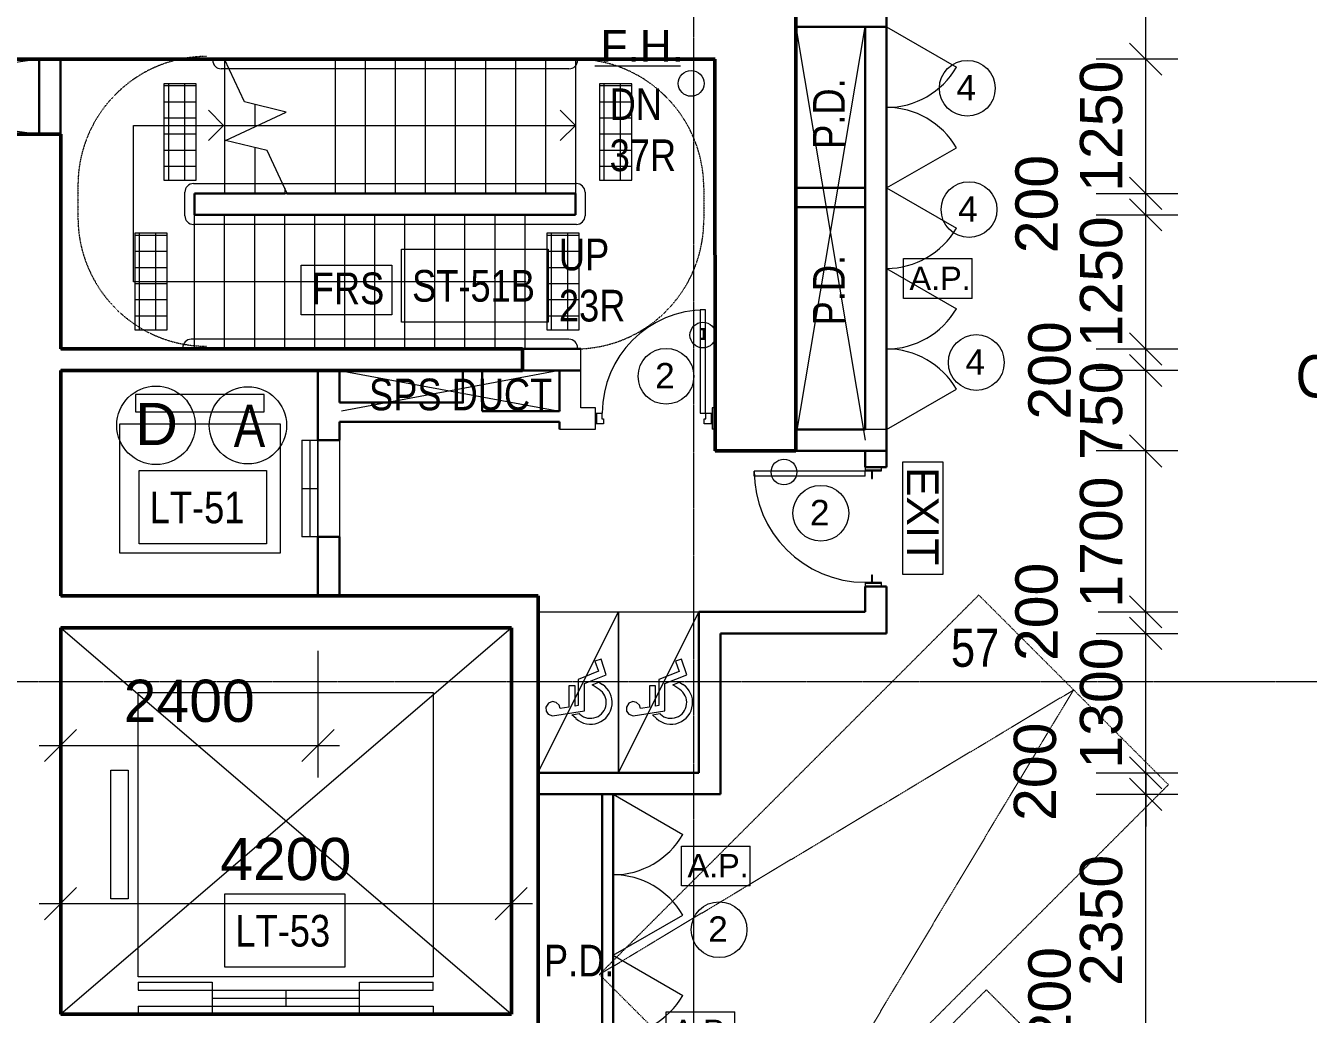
# Model space of a CAD drawing. Header units: millimetres. Extents: x -1578195 to 622687, y -255792 to 391308.
# Drawn here: x 74127 to 86082, y 171356 to 180568 of the extents above; entities that cross this region are included whole.
import ezdxf

# ---------------------------------------------------------------- set-up
doc = ezdxf.new("R2010")
doc.units = ezdxf.units.MM
for name, pattern in [('Dash', [6, 3, -3]), ('Grid Line', [21, 12, -3, 3, -3]), ('Hidden', [2.25, 1, -1.25]), ('Overhead', [1.8, 1.2, -0.6])]:
    doc.linetypes.add(name, pattern=pattern)
for name, color, linetype, lineweight in [('0-1', 7, 'Continuous', 5), ('0-2', 7, 'Continuous', 18), ('A-200-M_WALL_INT', 2, 'Continuous', 9), ('A-325-M_DOOR', 31, 'Continuous', 5), ('A-ANNO-DIMS', 7, 'Continuous', 9), ('A-ANNO-NOTE', 7, 'Continuous', 5), ('A-ANNO-NOTE-1', 7, 'Continuous', 20), ('A-DETL', 102, 'Continuous', 5), ('A-DETL-4', 102, 'Hidden', 5), ('A-DETL-GENF', 7, 'Continuous', 5), ('A-DOOR', 7, 'Continuous', 5), ('A-DOOR-FRAM', 7, 'Continuous', 5), ('A-WALL-4', 7, 'Continuous', 35), ('C-PRKG-1', 7, 'Dash', 5), ('G-ANNO-TEXT', 7, 'Continuous', 5), ('I-WALL-5', 7, 'Continuous', 30), ('I-WALL-6', 7, 'Continuous', 18), ('OAP280_W', 210, 'Continuous', 50), ('Q-SPCQ', 7, 'Continuous', 5), ('S-GRID-1', 7, 'Grid Line', 5), ('S-STRS', 7, 'Continuous', 5), ('S-STRS-2', 7, 'Overhead', 5), ('S-STRS-MBND', 7, 'Continuous', 5)]:
    doc.layers.add(name, color=color, linetype=linetype, lineweight=lineweight)
doc.styles.add('Arial', font='arial.ttf', dxfattribs={"height": 393.413174})
doc.styles.add('Arial Narrow', font='ARIALN.TTF', dxfattribs={"height": 353.981763})
doc.styles.add('Arial Narrow_1', font='ARIALN.TTF', dxfattribs={"height": 294.984802})
doc.styles.add('Arial_1', font='arial.ttf', dxfattribs={"height": 1.475299})
doc.styles.add('Arial_2', font='arial.ttf', dxfattribs={"height": 1.967066})
doc.styles.add('Arial_5', font='arial.ttf', dxfattribs={"height": 1.081886})
doc.styles.add('Arial_7', font='arial.ttf', dxfattribs={"width": 0.9, "height": 393.413174})
doc.styles.add('Arial_8', font='arial.ttf', dxfattribs={"width": 0.8, "height": 1.967066})
doc.styles.add('Arial_9', font='arial.ttf', dxfattribs={"height": 1.18024})

# ---------------------------------------------------------------- blocks, each defined once
blk = doc.blocks.new('ARC_ANN_EXIT - ARC_ANN_EXIT-878429-B1_F PLAN _2 OF 2_')
at = {"layer": 'A-ANNO-NOTE'}
for p, q in [((-2.124, 0), (-2.124, 1.862)), ((-2.124, 1.862), (3.134, 1.862)), ((3.134, 1.862), (3.134, 0)), ((3.134, 0), (-2.124, 0))]:
    blk.add_line(p, q, dxfattribs=at)
at = {"layer": 'A-ANNO-NOTE', "insert": (0.406, 1.662), "char_height": 1.4753, "width": 5.454, "attachment_point": 2, "line_spacing_factor": 0.938532, "style": 'Arial_1'}
blk.add_mtext('EXIT', dxfattribs=at)
blk = doc.blocks.new('ARC_ANN_ACCESS PANEL - AP-910189-B1_F PLAN _2 OF 2_')
at = {"layer": 'A-ANNO-NOTE'}
for p, q in [((-1.593, -0.916), (-1.593, 0.946)), ((-1.593, 0.946), (1.606, 0.946)), ((1.606, -0.916), (1.606, 0.946)), ((1.606, -0.916), (-1.593, -0.916))]:
    blk.add_line(p, q, dxfattribs=at)
at = {"layer": 'A-ANNO-NOTE', "insert": (0.12, 0.57), "char_height": 1.0819, "width": 3.40549, "attachment_point": 2, "line_spacing_factor": 0.938532, "style": 'Arial_5'}
blk.add_mtext('A.P.', dxfattribs=at)
blk = doc.blocks.new('ARC_ANN_SYMB_LIFT_FRS - FRS-LIFT-5376037-B1_F PLAN _2 OF 2_')
at = {"layer": 'A-ANNO-NOTE'}
blk.add_circle((0, 0), 1.8, dxfattribs=at)
at = {"layer": 'A-ANNO-NOTE', "insert": (0.07, 0.958), "char_height": 1.967, "width": 1.728, "attachment_point": 2, "line_spacing_factor": 0.938532, "style": 'Arial_8'}
blk.add_mtext('A', dxfattribs=at)
blk = doc.blocks.new('ARC_ANN_FIRE-RATING_four_ - none-909737-B1_F PLAN _2 OF 2_')
at = {"layer": 'A-ANNO-NOTE'}
blk.add_circle((0, 0), 1.3, dxfattribs=at)
at = {"layer": 'A-ANNO-NOTE', "insert": (-0.05, 0.62), "char_height": 1.18, "width": 1.0944, "attachment_point": 2, "line_spacing_factor": 0.938532, "style": 'Arial_9'}
blk.add_mtext('4', dxfattribs=at)
blk = doc.blocks.new('ARC_ANN_FIRE-RATING_two_ - top right-911182-B1_F PLAN _2 OF 2_')
at = {"layer": 'A-ANNO-NOTE'}
for centre, radius in [((1.718, 1.92), 0.6), ((0, 0), 1.3)]:
    blk.add_circle(centre, radius, dxfattribs=at)
at = {"layer": 'A-ANNO-NOTE', "insert": (-0.05, 0.62), "char_height": 1.18, "width": 1.0944, "attachment_point": 2, "line_spacing_factor": 0.938532, "style": 'Arial_9'}
blk.add_mtext('2', dxfattribs=at)
blk = doc.blocks.new('ARC_ANN_FIRE-RATING_two_ - top left-911400-B1_F PLAN _2 OF 2_')
at = {"layer": 'A-ANNO-NOTE'}
for centre, radius in [((-1.718, 1.92), 0.6), ((0, 0), 1.3)]:
    blk.add_circle(centre, radius, dxfattribs=at)
at = {"layer": 'A-ANNO-NOTE', "insert": (-0.05, 0.62), "char_height": 1.18, "width": 1.0944, "attachment_point": 2, "line_spacing_factor": 0.938532, "style": 'Arial_9'}
blk.add_mtext('2', dxfattribs=at)
blk = doc.blocks.new('ARC_ANN_FE_FIRE HYDRANT - 4-5415367-B1_F PLAN _2 OF 2_')
at = {"layer": 'A-ANNO-NOTE'}
blk.add_circle((2.685, -0.821), 0.6, dxfattribs=at)
at = {"layer": 'A-ANNO-NOTE-1'}
blk.add_line((-1.804, 0), (2.187, 0), dxfattribs=at)
at = {"layer": 'A-ANNO-NOTE', "insert": (0.406, 1.662), "char_height": 1.4753, "width": 4.626, "attachment_point": 2, "line_spacing_factor": 0.938532, "style": 'Arial_1'}
blk.add_mtext('F.H.', dxfattribs=at)
blk = doc.blocks.new('ARC_ANN_DISABLED LIFT - DISABLED LIFT-950566-B1_F PLAN _2 OF 2_')
at = {"layer": 'A-ANNO-NOTE'}
blk.add_circle((0, 0), 1.832, dxfattribs=at)
at = {"layer": 'A-ANNO-NOTE', "insert": (0.028, 1.047), "char_height": 1.967, "width": 2.352, "attachment_point": 2, "line_spacing_factor": 0.938532, "style": 'Arial_2'}
blk.add_mtext('D', dxfattribs=at)
blk = doc.blocks.new('ARC_SYMB_REFUSE - ARC_SYMB_REFUSE B-25762391-B1_F PLAN _2 OF 2_')
at = {"layer": 'A-DETL-GENF'}
for p, q in [((-750, 750), (750, 0)), ((750, 750), (750, 0)), ((-203, 654), (-219, 613)), ((-219, 613), (-173, 317)), ((-176, 673), (-203, 654)), ((-137, 676), (-176, 673)), ((-102, 653), (-137, 676)), ((-86, 615), (-102, 653)), ((-93, 581), (-86, 615)), ((-150, 544), (-120, 553)), ((-137, 461), (-150, 544)), ((-120, 553), (-93, 581)), ((-245, 395), (-210, 433)), ((-210, 433), (-198, 365)), ((-198, 365), (-204, 359)), ((60, 461), (-137, 461)), ((-128, 404), (60, 404)), ((-123, 374), (-128, 404)), ((119, 374), (-123, 374)), ((60, 404), (60, 461)), ((196, 185), (119, 374)), ((-173, 317), (82, 317)), ((28, 179), (71, 243)), ((71, 243), (95, 182)), ((82, 317), (164, 113)), ((95, 182), (73, 149)), ((164, 113), (309, 162)), ((291, 219), (196, 185)), ((309, 162), (291, 219)), ((-750, 0), (750, -750)), ((-750, 0), (750, 0)), ((750, 0), (-750, 0)), ((-203, -96), (-219, -137)), ((-176, -77), (-203, -96)), ((-137, -74), (-176, -77)), ((-102, -97), (-137, -74)), ((-86, -135), (-102, -97)), ((750, 0), (750, -750)), ((-219, -137), (-173, -433)), ((-150, -206), (-120, -197)), ((-137, -289), (-150, -206)), ((-120, -197), (-93, -169)), ((-93, -169), (-86, -135)), ((-245, -355), (-210, -317)), ((-210, -317), (-198, -385)), ((60, -289), (-137, -289)), ((-128, -346), (60, -346)), ((-123, -376), (-128, -346)), ((60, -346), (60, -289)), ((-198, -385), (-204, -391)), ((-173, -433), (82, -433)), ((119, -376), (-123, -376)), ((82, -433), (164, -637)), ((196, -565), (119, -376)), ((28, -571), (71, -507)), ((71, -507), (95, -568)), ((95, -568), (73, -601)), ((164, -637), (309, -588)), ((291, -531), (196, -565)), ((309, -588), (291, -531))]:
    blk.add_line(p, q, dxfattribs=at)
for centre, radius in [((-95, 260), 202), ((-95, 260), 147), ((-95, -490), 202), ((-95, -490), 147)]:
    blk.add_arc(centre, radius, 137.8468, 326.5012, dxfattribs=at)
blk = doc.blocks.new('ARC_DOR_INT_ELEVATOR - 900 x 2500-V87-B1_F PLAN _2 OF 2_')
at = {"layer": 'A-DOOR'}
for p, q in [((-450, 100), (450, 100)), ((-450, -100), (450, -100))]:
    blk.add_line(p, q, dxfattribs=at)
blk = doc.blocks.new('ARC_DOOR_M40_SINGLE_METAL - 900x2100mm-29504179-B1_F PLAN _2 OF 2_')
at = {"layer": 'A-DOOR'}
for p, q in [((473, 1134), (517, 1134)), ((473, 100), (473, 1134)), ((517, 100), (517, 1134)), ((473, 100), (517, 100))]:
    blk.add_line(p, q, dxfattribs=at)
at = {"layer": 'A-DOOR-FRAM'}
for p, q in [((-520, 100), (-557, 100)), ((-527, -52), (-527, 100)), ((-520, 40), (-520, 100)), ((-450, 40), (-520, 40)), ((-520, -52), (-520, 33)), ((-520, 33), (-450, 33)), ((-450, 33), (-450, 40)), ((520, 40), (450, 40)), ((450, 40), (450, 33)), ((450, 33), (520, 33)), ((557, 100), (520, 100)), ((520, 100), (520, 40)), ((520, 33), (520, -52)), ((527, -52), (527, 100)), ((-557, -52), (-520, -52)), ((520, -52), (557, -52))]:
    blk.add_line(p, q, dxfattribs=at)
blk.add_arc((517, 100), 1034, 90, 180, dxfattribs=at)
blk = doc.blocks.new('ARC_LIFT_4 PANEL_CENTER - LT-53 - 2750 x 2650mm-30658037-B1_F PLAN _2 OF 2_')
at = {"layer": 'Q-SPCQ'}
for p, q in [((-1375, 350), (-1375, 3000)), ((-1375, 3000), (1375, 3000)), ((1375, 3000), (1375, 350)), ((-1630, 1075), (-1630, 2275)), ((-1630, 2275), (-1470, 2275)), ((-1470, 2275), (-1470, 1075)), ((-1470, 1075), (-1630, 1075)), ((1375, 350), (-1375, 350)), ((-1375, 300), (-1375, 225)), ((-1375, 300), (-687.5, 300)), ((-687.5, 300), (-687.5, 0)), ((687.5, 0), (687.5, 300)), ((687.5, 300), (1375, 300)), ((1375, 225), (1375, 300)), ((-1375, 225), (1375, 225)), ((-687.5, 150), (687.5, 150)), ((0, 225), (0, 75)), ((-1375, 75), (-1375, 0)), ((-1375, 75), (1375, 75)), ((1375, 75), (1375, 0))]:
    blk.add_line(p, q, dxfattribs=at)
blk = doc.blocks.new('ARC_LIFT_2 PANEL_CENTER - LT-51 - 1200 x 1500mm-30691962-B1_F PLAN _2 OF 2_')
at = {"layer": 'Q-SPCQ'}
for p, q in [((-470, -150), (-470, 0)), ((-469, 0), (430, 0)), ((-20, -150), (-20, 0)), ((430, 0), (430, -150)), ((-470, -75), (430, -75)), ((-470, -150), (430, -150)), ((580, -350), (-620, -350)), ((-620, -350), (-620, -1850)), ((580, -1850), (580, -350)), ((-735, -500), (-895, -500)), ((-895, -500), (-895, -1700)), ((-735, -1700), (-735, -500)), ((-895, -1700), (-735, -1700)), ((-620, -1850), (580, -1850))]:
    blk.add_line(p, q, dxfattribs=at)
blk = doc.blocks.new('ARC_ANN_FIRE-RATING_two_ - none-909955-B1_F PLAN _2 OF 2_')
at = {"layer": 'A-ANNO-NOTE'}
blk.add_circle((0, 0), 1.3, dxfattribs=at)
at = {"layer": 'A-ANNO-NOTE', "insert": (-0.05, 0.62), "char_height": 1.18, "width": 1.0944, "attachment_point": 2, "line_spacing_factor": 0.938532, "style": 'Arial_9'}
blk.add_mtext('2', dxfattribs=at)
blk = doc.blocks.new('Dims-B1-FPLAN_2OF2__dwg__Oblique-5772980-B1_F PLAN _2 OF 2_')
at = {"layer": 'A-ANNO-DIMS'}
blk.add_line((-0.5, -0.5), (0.5, 0.5), dxfattribs=at)
blk = doc.blocks.new('ARC_DOOR_METAL_M11-BH-I - 900x2100mm-34950760-1995 - G')
at = {"layer": 'A-325-M_DOOR', "color": 7}
for p, q in [((431, 1012), (431, 50)), ((481, 1012), (431, 1012)), ((481, 50), (481, 1012)), ((481, 835), (431, 835)), ((462, 825), (431, 825)), ((462, 745), (431, 745)), ((481, 735), (431, 735)), ((462, 735), (462, 835)), ((471, 735), (471, 835)), ((481, 825), (471, 825)), ((481, 745), (471, 745)), ((-544, 50), (-484, 50)), ((-534, 50), (-534, -50)), ((-484, 50), (-484, -3)), ((431, 50), (481, 50)), ((484, 50), (544, 50)), ((484, -3), (484, 50)), ((534, 50), (534, -50)), ((-469, -50), (-544, -50)), ((-484, -3), (-469, -3)), ((-469, -3), (-469, -50)), ((469, -50), (469, -3)), ((469, -3), (484, -3)), ((544, -50), (469, -50))]:
    blk.add_line(p, q, dxfattribs=at)
blk.add_arc((481, 50), 962, 90, 180, dxfattribs=at)
blk = doc.blocks.new('ARC_ACCESS PANEL_SINGLE - 750w x 1400h-48471058-0291')
at = {"layer": '0-1'}
blk.add_line((500, 75), (125, 725), dxfattribs=at)
blk.add_arc((500, 75), 750, 120, 180, dxfattribs=at)
blk = doc.blocks.new('ARC_ACCESS PANEL_SINGLE - 750w x 1400h-48471057-0291')
at = {"layer": '0-1'}
blk.add_line((500, -75), (125, -725), dxfattribs=at)
blk.add_arc((500, -75), 750, 180, 240, dxfattribs=at)
blk = doc.blocks.new('ARC_PAR_Car - Car_2500x5000mm-30697949-B1_F PLAN _2 OF 2_')
at = {"layer": 'C-PRKG-1'}
for p, q in [((0, 0), (0, 5000)), ((0, 5000), (1250, 0)), ((0, 5000), (2500, 5000)), ((2500, 5000), (1250, 0)), ((2500, 0), (2500, 5000))]:
    blk.add_line(p, q, dxfattribs=at)

msp = doc.modelspace()

# ---------------------------------------------------------------- hatches: boundary and pattern name
at = {"layer": 'A-DETL-GENF'}
h = msp.add_hatch(dxfattribs=at)
h.set_pattern_fill('FP_40', color=256, style=0, pattern_type=2)
h.set_pattern_definition([(180, (97210.03, 298959.67), (-2e-14, -150), []), (270, (97210.03, 298959.67), (150, 9e-15), [])])
h.paths.add_polyline_path([(75715.3, 179127.5), (75715.3, 180027.5), (75415.3, 180027.5), (75415.3, 179127.5)], flags=0)
h = msp.add_hatch(dxfattribs=at)
h.set_pattern_fill('FP_39', color=256, style=0, pattern_type=2)
h.set_pattern_definition([(180, (101270.03, 298959.67), (-2e-14, -150), []), (270, (101270.03, 298959.67), (150, 9e-15), [])])
h.paths.add_polyline_path([(79775.3, 179127.5), (79775.3, 180027.5), (79475.3, 180027.5), (79475.3, 179127.5)], flags=0)
h = msp.add_hatch(dxfattribs=at)
h.set_pattern_fill('FP_41', color=256, style=0, pattern_type=2)
h.set_pattern_definition([(180, (96939.08, 297565.76), (-2e-14, -150), []), (270, (96939.08, 297565.76), (150, 9e-15), [])])
h.paths.add_polyline_path([(75444.3, 177733.5), (75444.3, 178633.5), (75144.3, 178633.5), (75144.3, 177733.5)], flags=0)
h = msp.add_hatch(dxfattribs=at)
h.set_pattern_fill('FP_42', color=256, style=0, pattern_type=2)
h.set_pattern_definition([(180, (100779.08, 297565.76), (-2e-14, -150), []), (270, (100779.08, 297565.76), (150, 9e-15), [])])
h.paths.add_polyline_path([(79284.3, 177733.5), (79284.3, 178633.5), (78984.3, 178633.5), (78984.3, 177733.5)], flags=0)

# ---------------------------------------------------------------- linework, layer by layer
at = {"layer": '0-1'}
for p, q in [((79601.3, 173405.8), (80250.8, 173030.8)), ((79601.3, 173399.8), (79601.3, 173355.8)), ((79601.3, 171905.8), (80250.8, 172280.8)), ((79601.3, 171905.8), (80250.8, 171530.8)), ((79601.3, 171899.8), (79601.3, 171855.8))]:
    msp.add_line(p, q, dxfattribs=at)
for centre, start, end in [((79601.3, 173405.8), 270, 330), ((79601.3, 171905.8), 30, 90), ((79601.3, 171905.8), 270, 330)]:
    msp.add_arc(centre, 750, start, end, dxfattribs=at)
at = {"layer": 'A-200-M_WALL_INT', "color": 250, "lineweight": 40}
msp.add_line((79101.3, 176979.3), (79101.3, 176976.1), dxfattribs=at)
at = {"layer": 'A-200-M_WALL_INT', "color": 7}
msp.add_line((82151.3, 176806), (81951.3, 176806), dxfattribs=at)
at = {"layer": 'A-325-M_DOOR', "color": 7}
for p, q in [((80551.4, 180255.8), (80551.4, 176605.8)), ((80554, 180256), (80554, 176606)), ((79301.3, 177007.9), (79301.4, 177555.8)), ((79438.3, 177007.9), (79301.3, 177007.9)), ((79438.3, 176807.9), (79438.3, 177007.9)), ((80551.3, 177007.9), (80526.3, 177007.9)), ((80526.3, 177007.9), (80526.3, 176807.9)), ((80551.3, 176807.9), (80551.3, 177007.9)), ((79101.3, 176807.9), (79438.3, 176807.9)), ((80551.3, 176807.9), (80526.3, 176807.9)), ((80551.4, 176805.8), (80551.4, 176605.8)), ((80551.4, 176605.8), (80551.4, 176805.8))]:
    msp.add_line(p, q, dxfattribs=at)
at = {"layer": 'A-325-M_DOOR', "linetype": 'Dash'}
msp.add_line((79601.3, 171911.8), (79601.3, 171955.8), dxfattribs=at)
at = {"layer": 'A-ANNO-DIMS'}
for p, q in [((84565.7, 176305.7), (84565.7, 180956)), ((84565.7, 174605.7), (84565.7, 176805.7)), ((84122.9, 175105.7), (84865.7, 175105.7)), ((74451.3, 174742.1), (74451.3, 173561.1)), ((76851.3, 174742.1), (76851.3, 173561.1)), ((74251.3, 173861.1), (77051.3, 173861.1)), ((84565.7, 170555.7), (84565.7, 173605.7)), ((74451.3, 171671.2), (74451.3, 172687)), ((78651.3, 171671.2), (78651.3, 172687)), ((74251.3, 172387), (78851.3, 172387))]:
    msp.add_line(p, q, dxfattribs=at)
at = {"layer": 'A-ANNO-DIMS', "flags": 128}
for points in [[(84865.7, 180255.7), (84103.8, 180255.7)], [(84103.8, 179005.8), (84865.7, 179005.8)], [(84103.8, 178805.8), (84865.7, 178805.8)], [(84103.8, 177555.8), (84865.7, 177555.8)], [(84865.7, 177355.7), (84103.8, 177355.7)], [(84865.7, 176605.7), (84103.8, 176605.7)], [(84565.7, 173605.8), (84565.7, 175205.7)], [(84103.8, 174905.7), (84865.7, 174905.7)], [(84103.8, 173605.8), (84865.7, 173605.8)], [(84565.7, 173605.8), (84565.7, 173105.7)], [(84103.8, 173405.7), (84865.7, 173405.7)]]:
    msp.add_lwpolyline(points, dxfattribs=at)
at = {"layer": 'A-DETL'}
for p, q in [((81301.3, 176705.7), (81951.4, 180556.1)), ((81304, 180556.1), (81951.3, 176705.7)), ((69301.3, 180255.8), (74251.3, 179555.8)), ((74251.3, 180255.8), (69301.3, 179555.8)), ((79190.4, 180166.2), (75950.4, 180166.2)), ((75715.3, 180027.5), (75415.3, 180027.5)), ((75415.3, 180027.5), (75415.3, 179127.5)), ((75715.3, 179127.5), (75715.3, 180027.5)), ((79775.3, 180027.5), (79475.3, 180027.5)), ((79475.3, 180027.5), (79475.3, 179127.5)), ((79775.3, 179127.5), (79775.3, 180027.5)), ((75971.3, 179639.6), (75829.9, 179781.1)), ((79251.3, 179639.6), (79109.9, 179781.1)), ((75132.5, 179639.6), (79251.3, 179639.6)), ((75132.5, 178180.8), (75132.5, 179639.6)), ((75971.3, 179639.6), (75829.9, 179498.2)), ((79251.3, 179639.6), (79109.9, 179498.2)), ((75415.3, 179127.5), (75715.3, 179127.5)), ((75690.4, 179096.2), (79260.4, 179096.2)), ((79475.3, 179127.5), (79775.3, 179127.5)), ((75610.4, 178796.2), (75610.4, 179016.2)), ((79340.4, 179016.2), (79340.4, 178796.2)), ((75444.3, 178633.5), (75144.3, 178633.5)), ((75144.3, 178633.5), (75144.3, 177733.5)), ((75444.3, 177733.5), (75444.3, 178633.5)), ((79260.4, 178716.2), (75690.4, 178716.2)), ((79284.3, 178633.5), (78984.3, 178633.5)), ((78984.3, 178633.5), (78984.3, 177733.5)), ((79284.3, 177733.5), (79284.3, 178633.5)), ((78792.5, 178180.8), (75132.5, 178180.8)), ((75144.3, 177733.5), (75444.3, 177733.5)), ((78984.3, 177733.5), (79284.3, 177733.5)), ((79190.4, 177646.2), (75670.4, 177646.2)), ((77051.3, 177355.8), (79101.4, 176976.1)), ((79101.4, 177355.8), (77070.8, 176976.1)), ((74451.3, 171355.8), (78651.3, 174955.8)), ((78651.3, 171355.8), (74451.3, 174955.8))]:
    msp.add_line(p, q, dxfattribs=at)
for centre, start, end in [((75950.4, 180246.2), 180, 270), ((79190.4, 180246.2), 270, 0), ((75690.4, 179016.2), 90, 180), ((79260.4, 179016.2), 0, 90), ((75690.4, 178796.2), 180, 270), ((79260.4, 178796.2), 270, 0), ((75670.4, 177566.2), 90, 180), ((79190.4, 177566.2), 0, 90)]:
    msp.add_arc(centre, 80, start, end, dxfattribs=at)
at = {"layer": 'A-DETL-4'}
for p, q in [((74614.5, 179081.2), (74614.5, 178781.2)), ((80447.1, 179056.2), (80447.1, 178756.2))]:
    msp.add_line(p, q, dxfattribs=at)
for centre, start, end in [((75814.5, 179081.2), 90.15817, 180), ((79247.1, 179056.2), 0, 89.84183), ((75814.5, 178781.2), 180, 269.84183), ((79247.1, 178756.2), 270.15817, 0)]:
    msp.add_arc(centre, 1200, start, end, dxfattribs=at)
at = {"layer": 'A-WALL-4'}
for p, q in [((81301.3, 176605.7), (81301.3, 180755.7)), ((74251.3, 180255.8), (80551.4, 180255.8)), ((74451.3, 179555.8), (74251.3, 179555.8)), ((74451.3, 177555.8), (74451.3, 179555.8)), ((78756.3, 177555.8), (74451.3, 177555.8)), ((78756.3, 177355.8), (78756.3, 177555.8)), ((74451.3, 175255.8), (74451.3, 177355.8)), ((74451.3, 177355.8), (77051.3, 177355.8)), ((80651.3, 176605.8), (81301.3, 176605.7)), ((78901.3, 175255.8), (74451.3, 175255.8)), ((78901.3, 170855.8), (78901.3, 175255.8)), ((74451.3, 171355.8), (74451.3, 174955.8)), ((74451.3, 174955.8), (78651.3, 174955.8)), ((78651.3, 174955.8), (78651.3, 171355.8)), ((78651.3, 171355.8), (74451.3, 171355.8))]:
    msp.add_line(p, q, dxfattribs=at)
at = {"layer": 'C-PRKG-1'}
for p, q in [((83009.8, 175262.8), (84777.6, 173495)), ((80350.6, 172356), (80350.5, 167356)), ((83080.5, 171583.6), (84848.3, 169815.8))]:
    msp.add_line(p, q, dxfattribs=at)
at = {"layer": 'G-ANNO-TEXT', "flags": 128}
for points in [[(77628.3, 178487.1), (78995.2, 178487.1), (78995.2, 177806.1), (77628.3, 177806.1)], [(76693.3, 178338.1), (77540, 178338.1), (77540, 177874.5), (76693.3, 177874.5)], [(75183.3, 176422.2), (76370.4, 176422.2), (76370.4, 175741.2), (75183.3, 175741.2)], [(75982.1, 172477.6), (77100.2, 172477.6), (77100.2, 171796.6), (75982.1, 171796.6)]]:
    msp.add_lwpolyline(points, close=True, dxfattribs=at)
at = {"layer": 'I-WALL-5'}
for p, q in [((82151.3, 176605.7), (82151.3, 180755.7)), ((81951.3, 180556.1), (81951.3, 176806)), ((74451.3, 180255.8), (74251.3, 180255.8)), ((74451.3, 179555.8), (74451.3, 180255.8)), ((74251.3, 179555.8), (74451.3, 179555.8)), ((76541.3, 179005.8), (75701.3, 179005.8)), ((75701.3, 179005.8), (75701.3, 178805.8)), ((79251.3, 179005.8), (76564.2, 179005.8)), ((79251.3, 178805.8), (79251.3, 179005.8)), ((81954, 179056), (81304, 179056)), ((81304, 178876), (81954, 178876)), ((75701.3, 178805.8), (79251.3, 178805.8)), ((79301.4, 177555.8), (78756.3, 177555.8)), ((78756.3, 177555.8), (78756.3, 177355.8)), ((76851.3, 177355.8), (76851.3, 176704.8)), ((79301.4, 177355.8), (76851.3, 177355.8)), ((77051.3, 177056.1), (77051.3, 177355.8)), ((79101.3, 177355.8), (79101.3, 176976.1)), ((79101.4, 177355.8), (79101.4, 176976.1)), ((79101.4, 176976.1), (78381.4, 176976.1)), ((77051.3, 176876.1), (79101.4, 176876.1)), ((77051.3, 176704.8), (77051.3, 176876.1)), ((79101.3, 176876.1), (79101.3, 176807.9)), ((76851.3, 176704.8), (77051.3, 176704.8)), ((81301.3, 176705.7), (81301.3, 176605.7)), ((81951.3, 176806), (81304, 176806)), ((80551.4, 176605.8), (80651.3, 176605.8)), ((81301.3, 176605.7), (82151.3, 176605.7)), ((81304, 176606), (81951.3, 176605.7)), ((81951.3, 176605.7), (81951.3, 176455.7)), ((82151.3, 176455.7), (82151.3, 176605.7)), ((81951.3, 176455.7), (82151.3, 176455.7)), ((76851.3, 175804.8), (76851.3, 175255.8)), ((77051.3, 175804.8), (76851.3, 175804.8)), ((77051.3, 175255.8), (77051.3, 175804.8)), ((81951.3, 175341.7), (81951.3, 175105.7)), ((82151.3, 175341.7), (81951.3, 175341.7)), ((82151.3, 174905.7), (82151.3, 175341.7)), ((76851.3, 175255.8), (77051.3, 175255.8)), ((81951.3, 175105.7), (80401.3, 175105.8)), ((80401.3, 175105.8), (80401.3, 173605.8)), ((80601.3, 174905.8), (82151.3, 174905.7)), ((80601.3, 173405.8), (80601.3, 174905.8)), ((80401.3, 173605.8), (78901.3, 173605.8)), ((78901.3, 173605.8), (78901.3, 173405.8)), ((78901.3, 173405.8), (80601.3, 173405.8)), ((79501.3, 170405.8), (79501.3, 173405.8)), ((79501.4, 170406.1), (79501.4, 173406.1)), ((79601.3, 168243.8), (79601.3, 173405.8)), ((79601.4, 173406.1), (79601.4, 170306.1))]:
    msp.add_line(p, q, dxfattribs=at)
for points in [[(81304, 180556.1), (82151.3, 180556.1)], [(77051.4, 177056.1), (78201.4, 177056.1), (78201.4, 177355.8)], [(78381.4, 177356.1), (78381.4, 176976.1)]]:
    msp.add_lwpolyline(points, dxfattribs=at)
msp.add_lwpolyline([(69301.3, 180255.8), (74251.4, 180256), (74251.4, 179556.3), (69301.3, 179556.1)], close=True, dxfattribs=at)
at = {"layer": 'I-WALL-6'}
msp.add_line((76851.3, 175804.8), (76851.3, 176704.8), dxfattribs=at)
at = {"layer": 'OAP280_W'}
for p, q in [((81304, 180756), (81304, 176606)), ((70584, 180256), (80554, 180256)), ((80554, 176606), (80551.4, 180255.8)), ((74454, 179556), (69304, 179556)), ((74454, 179556), (74454, 177556)), ((74454, 177556), (78759, 177556)), ((78759, 177356), (78759, 177556)), ((74454, 177356), (74454, 175256)), ((78759, 177356), (74454, 177356)), ((80554, 176606), (81304, 176606)), ((78904, 175256), (74454, 175256)), ((78904, 175256), (78904, 170856)), ((74454, 174956), (74454, 171356)), ((74454, 174956), (78654, 174956)), ((78654, 174956), (78654, 171356)), ((74454, 171356), (78654, 171356))]:
    msp.add_line(p, q, dxfattribs=at)
at = {"layer": 'S-GRID-1'}
for p, q in [((80351.5, 210672.6), (80351.1, 140117.7)), ((-10508.1, 174456.2), (128177.5, 174455.5))]:
    msp.add_line(p, q, dxfattribs=at)
at = {"layer": 'S-STRS'}
for p, q in [((75981.3, 180255.8), (75981.3, 179005.8)), ((77011.3, 180255.8), (77011.3, 179005.8)), ((77291.3, 180255.8), (77291.3, 179005.8)), ((77571.3, 180255.8), (77571.3, 179005.8)), ((77851.3, 180255.8), (77851.3, 179005.8)), ((78131.3, 180255.8), (78131.3, 179005.8)), ((78411.3, 180255.8), (78411.3, 179005.8)), ((78691.3, 180255.8), (78691.3, 179005.8)), ((78971.3, 180255.8), (78971.3, 179005.8)), ((79251.3, 180255.8), (79251.3, 179005.8)), ((76261.3, 179834.5), (76261.3, 179625.4)), ((76541.3, 179766.4), (76541.3, 179756)), ((76261.3, 179432.7), (76261.3, 179005.8)), ((76541.3, 179054.8), (76541.3, 179005.8)), ((76541.3, 179005.8), (76564.2, 179005.8)), ((75701.3, 177555.8), (75701.3, 178805.8)), ((75981.3, 177555.8), (75981.3, 178805.8)), ((76261.3, 177555.8), (76261.3, 178805.8)), ((76541.3, 177555.8), (76541.3, 178805.8)), ((76821.3, 177555.8), (76821.3, 178805.8)), ((77101.3, 177555.8), (77101.3, 178805.8)), ((77381.3, 177555.8), (77381.3, 178805.8)), ((77661.3, 177555.8), (77661.3, 178805.8)), ((77941.3, 177555.8), (77941.3, 178805.8)), ((78221.3, 177555.8), (78221.3, 178805.8)), ((78501.3, 177555.8), (78501.3, 178805.8)), ((78781.3, 177555.8), (78781.3, 178805.8))]:
    msp.add_line(p, q, dxfattribs=at)
at = {"layer": 'S-STRS-2'}
for p, q in [((75981.3, 180255.8), (75981.3, 179005.8)), ((77011.3, 180255.8), (77011.3, 179005.8)), ((77291.3, 180255.8), (77291.3, 179005.8)), ((77571.3, 180255.8), (77571.3, 179005.8)), ((77851.3, 180255.8), (77851.3, 179005.8)), ((78131.3, 180255.8), (78131.3, 179005.8)), ((78411.3, 180255.8), (78411.3, 179005.8)), ((78691.3, 180255.8), (78691.3, 179005.8)), ((78971.3, 180255.8), (78971.3, 179005.8)), ((76261.3, 179834.5), (76261.3, 179625.4)), ((76541.3, 179766.4), (76541.3, 179756)), ((76261.3, 179432.7), (76261.3, 179005.8)), ((76541.3, 179054.8), (76541.3, 179005.8)), ((75701.3, 177555.8), (75701.3, 178805.8)), ((75981.3, 177555.8), (75981.3, 178805.8)), ((76261.3, 177555.8), (76261.3, 178805.8)), ((76541.3, 177555.8), (76541.3, 178805.8)), ((76821.3, 177555.8), (76821.3, 178805.8)), ((77101.3, 177555.8), (77101.3, 178805.8)), ((77381.3, 177555.8), (77381.3, 178805.8)), ((77661.3, 177555.8), (77661.3, 178805.8)), ((77941.3, 177555.8), (77941.3, 178805.8)), ((78221.3, 177555.8), (78221.3, 178805.8)), ((78501.3, 177555.8), (78501.3, 178805.8)), ((78781.3, 177555.8), (78781.3, 178805.8))]:
    msp.add_line(p, q, dxfattribs=at)
at = {"layer": 'S-STRS-MBND'}
for p, q in [((76167.1, 179857.4), (75981.3, 180255.8)), ((76556, 179762.8), (76167.1, 179857.4)), ((75989.5, 179498.7), (76556, 179762.8)), ((76378.4, 179404.2), (75989.5, 179498.7)), ((76564.2, 179005.8), (76378.4, 179404.2))]:
    msp.add_line(p, q, dxfattribs=at)

# ---------------------------------------------------------------- block references
at = {"xscale": 300, "yscale": 300, "zscale": 300}
for p, rotation in [((84565.7, 180255.7), 270), ((84565.7, 179005.8), 270), ((84565.7, 179005.8), 90), ((84565.7, 178805.8), 270), ((84565.7, 178805.8), 90), ((84565.7, 177555.8), 270), ((84565.7, 177555.8), 90), ((84565.7, 177355.7), 90), ((84565.7, 177355.7), 270), ((84565.7, 176605.7), 90), ((84565.7, 176605.7), 90), ((84565.7, 175105.7), 270), ((84565.7, 174905.7), 90), ((84565.7, 174905.7), 270), ((74451.3, 173861.1), 180), ((84565.7, 173605.8), 270), ((84565.7, 173605.8), 90), ((84565.7, 173405.7), 90), ((74451.3, 172387), 180)]:
    msp.add_blockref('Dims-B1-FPLAN_2OF2__dwg__Oblique-5772980-B1_F PLAN _2 OF 2_', p, dxfattribs=dict(at, rotation=rotation))
at = {"color": 50, "lineweight": 18}
msp.add_blockref('ARC_DOOR_METAL_M11-BH-I - 900x2100mm-34950760-1995 - G', (79982.3, 176907.9), dxfattribs=at)
at = {"xscale": 300, "yscale": 300, "zscale": 300}
for p in [(76851.3, 173861.1), (78651.3, 172387)]:
    msp.add_blockref('Dims-B1-FPLAN_2OF2__dwg__Oblique-5772980-B1_F PLAN _2 OF 2_', p, dxfattribs=at)
at = {"layer": '0-1'}
for name, p, rotation in [('ARC_PAR_Car - Car_2500x5000mm-30697949-B1_F PLAN _2 OF 2_', (84777.6, 173495), 134.9999999999991), ('ARC_SYMB_REFUSE - ARC_SYMB_REFUSE B-25762391-B1_F PLAN _2 OF 2_', (79651.3, 174355.8), 89.99970000000023), ('ARC_PAR_Car - Car_2500x5000mm-30697949-B1_F PLAN _2 OF 2_', (84848.3, 169815.8), 134.9999999999991)]:
    msp.add_blockref(name, p, dxfattribs=dict(at, rotation=rotation))
at = {"layer": '0-2'}
for name, p, rotation in [('ARC_LIFT_2 PANEL_CENTER - LT-51 - 1200 x 1500mm-30691962-B1_F PLAN _2 OF 2_', (76851.3, 176235.8), 269.9996999999998), ('ARC_DOR_INT_ELEVATOR - 900 x 2500-V87-B1_F PLAN _2 OF 2_', (76951.3, 176254.8), 269.9996999999998), ('ARC_DOOR_M40_SINGLE_METAL - 900x2100mm-29504179-B1_F PLAN _2 OF 2_', (82051.3, 175898.7), 89.99969999999995), ('ARC_LIFT_4 PANEL_CENTER - LT-53 - 2750 x 2650mm-30658037-B1_F PLAN _2 OF 2_', (76551.3, 171355.8), 359.9997000009001)]:
    msp.add_blockref(name, p, dxfattribs=dict(at, rotation=rotation))
at = {"layer": 'A-325-M_DOOR'}
for name, p, rotation in [('ARC_ACCESS PANEL_SINGLE - 750w x 1400h-48471057-0291', (82076.4, 180056.1), 90), ('ARC_ACCESS PANEL_SINGLE - 750w x 1400h-48471058-0291', (82076.4, 179556.1), 270), ('ARC_ACCESS PANEL_SINGLE - 750w x 1400h-48471057-0291', (82076.4, 178556.1), 90), ('ARC_ACCESS PANEL_SINGLE - 750w x 1400h-48471057-0291', (82076.4, 177806.1), 90), ('ARC_ACCESS PANEL_SINGLE - 750w x 1400h-48471058-0291', (82076.4, 177306.1), 270)]:
    msp.add_blockref(name, p, dxfattribs=dict(at, rotation=rotation))
at = {"layer": 'A-325-M_DOOR', "color": 7, "xscale": 200, "yscale": 200, "zscale": 200}
msp.add_blockref('ARC_ANN_FIRE-RATING_two_ - top right-911182-B1_F PLAN _2 OF 2_', (80094.9, 177301.1), dxfattribs=at)
at = {"layer": 'A-ANNO-NOTE', "xscale": 200, "yscale": 200, "zscale": 200}
for name, p in [('ARC_ANN_FE_FIRE HYDRANT - 4-5415367-B1_F PLAN _2 OF 2_', (79792.5, 180194.4)), ('ARC_ANN_FIRE-RATING_four_ - none-909737-B1_F PLAN _2 OF 2_', (82903.1, 179984.9)), ('ARC_ANN_FIRE-RATING_four_ - none-909737-B1_F PLAN _2 OF 2_', (82919, 178854.4)), ('ARC_ANN_ACCESS PANEL - AP-910189-B1_F PLAN _2 OF 2_', (82625.9, 178208.4)), ('ARC_ANN_FIRE-RATING_four_ - none-909737-B1_F PLAN _2 OF 2_', (82987.1, 177429.7)), ('ARC_ANN_DISABLED LIFT - DISABLED LIFT-950566-B1_F PLAN _2 OF 2_', (75341.8, 176844.2)), ('ARC_ANN_SYMB_LIFT_FRS - FRS-LIFT-5376037-B1_F PLAN _2 OF 2_', (76198.6, 176844.2)), ('ARC_ANN_FIRE-RATING_two_ - top left-911400-B1_F PLAN _2 OF 2_', (81538.1, 176025)), ('ARC_ANN_ACCESS PANEL - AP-910189-B1_F PLAN _2 OF 2_', (80556.9, 172734.9)), ('ARC_ANN_FIRE-RATING_two_ - none-909955-B1_F PLAN _2 OF 2_', (80589.5, 172144.5)), ('ARC_ANN_ACCESS PANEL - AP-910189-B1_F PLAN _2 OF 2_', (80415.7, 171191.1))]:
    msp.add_blockref(name, p, dxfattribs=at)
at = {"layer": 'A-ANNO-NOTE', "xscale": 200, "yscale": 200, "zscale": 200, "rotation": 269.9999999999998}
msp.add_blockref('ARC_ANN_EXIT - ARC_ANN_EXIT-878429-B1_F PLAN _2 OF 2_', (82303, 176079.8), dxfattribs=at)

# ---------------------------------------------------------------- texts
at = {"layer": 'A-ANNO-DIMS', "char_height": 393.41, "attachment_point": 2, "rotation": 90, "line_spacing_factor": 0.938532, "style": 'Arial'}
for s, insert, width in [('1250', (83953, 179630.8), 1459.2), ('200', (83351.3, 178905.8), 1094.4), ('1250', (83953, 178180.8), 1459.2), ('200', (83472, 177355.7), 1094.4), ('750', (83953, 176980.7), 1094.4), ('1700', (83953, 175755.7), 1459.2), ('200', (83351, 175105.7), 1094.4), ('1300', (83952.9, 174255.7), 1459.2), ('200', (83336.1, 173615.7), 1094.4), ('2350', (83952.9, 172230.7), 1459.2), ('200', (83472, 171524.5), 1094.4)]:
    msp.add_mtext(s, dxfattribs=dict(at, insert=insert, width=width))
at = {"layer": 'A-ANNO-DIMS', "char_height": 393.41, "width": 1459.2, "attachment_point": 2, "line_spacing_factor": 0.938532, "style": 'Arial'}
for s, insert in [('2400', (75651.3, 174473.9)), ('4200', (76551.3, 172999.8))]:
    msp.add_mtext(s, dxfattribs=dict(at, insert=insert))
at = {"layer": 'G-ANNO-TEXT', "char_height": 294.98, "width": 784.8, "attachment_point": 1, "rotation": 90, "line_spacing_factor": 0.968573, "style": 'Arial Narrow_1'}
for insert in [(81465.5, 179420.5), (81465.5, 177775.2)]:
    msp.add_mtext('P.D.', dxfattribs=dict(at, insert=insert))
at = {"layer": 'G-ANNO-TEXT', "attachment_point": 1}
for s, insert, char_height, width, line_spacing_factor, style in [('DN\\P37R', (79569.7, 179984.2), 294.98, 738, 0.968573, 'Arial Narrow_1'), ('UP\\P23R', (79096.7, 178583.1), 294.98, 738, 0.968573, 'Arial Narrow_1'), ('FRS', (76793.3, 178267.8), 294.98, 1098, 0.968573, 'Arial Narrow_1'), ('ST-51B', (77728.3, 178291.6), 294.98, 1368, 0.968573, 'Arial Narrow_1'), ('CARPARK', (85962.6, 177498.3), 393.41, 2822.4, 0.938532, 'Arial_7'), ('SPS DUCT', (77327, 177279.3), 294.98, 1848.1, 0.968573, 'Arial Narrow_1'), ('LT-51', (75283.3, 176226.7), 294.98, 1051.2, 0.968573, 'Arial Narrow_1'), ('57', (82750.3, 174948.4), 353.98, 535.659, 0.968573, 'Arial Narrow'), ('LT-53', (76082.1, 172282.1), 294.98, 1051.2, 0.968573, 'Arial Narrow_1'), ('P.D.', (78957.2, 172004), 294.98, 5137.2, 0.968573, 'Arial Narrow_1')]:
    msp.add_mtext(s, dxfattribs=dict(at, insert=insert, char_height=char_height, width=width, line_spacing_factor=line_spacing_factor, style=style))

doc.saveas('drawing.dxf')
